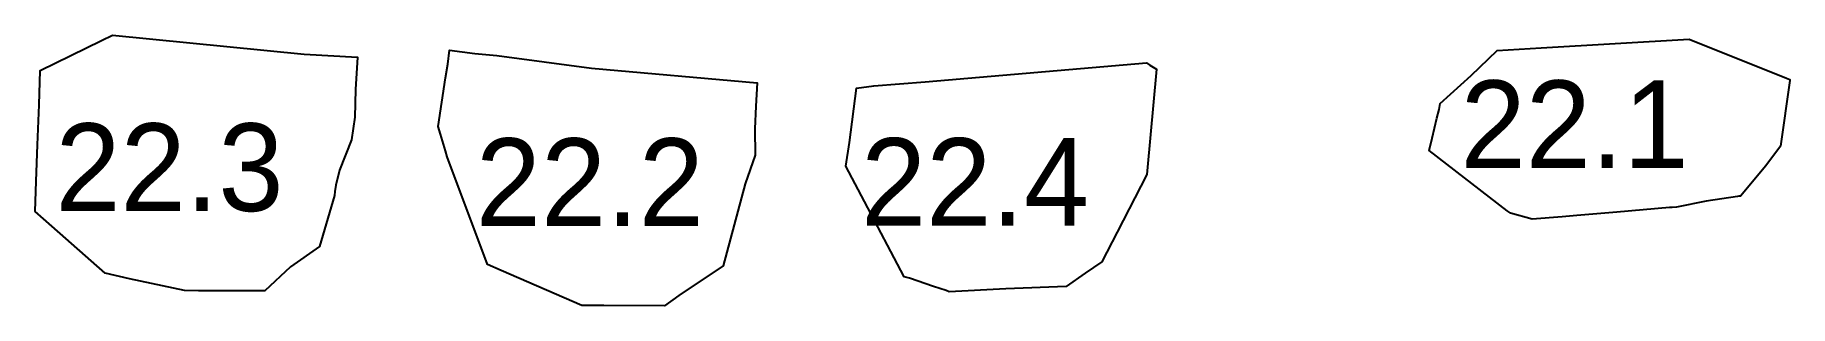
# Model space of a CAD drawing. Extents: x 67 to 167, y 20 to 35.
import ezdxf

# ---------------------------------------------------------------- set-up
doc = ezdxf.new("R2010")
doc.units = 0
doc.layers.get('0').update_dxf_attribs({"color": 255, "linetype": 'CONTINUOUS'})

msp = doc.modelspace()

# ---------------------------------------------------------------- linework, layer by layer
at = {"color": 1}
for points in [[(84.5576, 29.1519), (83.872, 27.4122), (83.6674, 26.5558), (83.6045, 26.1987), (83.5829, 25.9741), (82.7349, 23.0676), (81.0743, 21.8974), (79.6044, 20.5234), (75.8214, 20.538), (75.0318, 20.5419), (71.8865, 21.2085), (70.5103, 21.5462), (67.4562, 24.2183), (66.5104, 25.0644), (66.572, 26.784), (66.651, 28.8593), (66.7334, 31.1512), (66.8035, 33.0992), (70.2992, 34.8091), (70.924, 35.1226), (81.8511, 34.0416), (84.8916, 33.8573), (84.779, 32.0185), (84.7483, 30.4355)], [(91.5991, 34.0798), (92.8509, 33.9522), (98.2448, 33.2429), (107.692, 32.3981), (107.615, 31.0596), (107.557, 29.778), (107.578, 28.2692), (107.019, 26.6322), (105.76, 21.9605), (103.23, 20.2586), (102.417, 19.6721), (98.9435, 19.6949), (97.6898, 19.7011), (93.0861, 21.6915), (92.3064, 22.0363), (90.0178, 28.1774), (89.9092, 28.5131), (89.6381, 29.4737), (89.4911, 29.9114), (89.9271, 32.6822), (90.0479, 33.4585), (90.1425, 34.2694)], [(159.879, 25.2942), (159.738, 25.2822), (156.734, 25.0272), (154.444, 24.8328), (153.601, 24.7613), (151.893, 24.6163), (150.661, 24.9661), (150.635, 24.9735), (150.474, 25.0968), (146.026, 28.5438), (146.2, 29.2428), (146.469, 30.3857), (146.584, 30.8856), (146.658, 31.2203), (148.424, 32.8135), (149.896, 34.2466), (152.412, 34.3976), (160.854, 34.8875), (166.4, 32.6622), (166.598, 32.5828), (166.591, 32.5328), (166.07, 28.791), (165.225, 27.6728), (163.789, 25.942), (163.676, 25.9301), (163.605, 25.9211), (161.816, 25.6389), (160.121, 25.3147)], [(118.475, 20.5492), (117.757, 20.7837), (116.385, 21.2492), (116.08, 21.325), (113.815, 25.637), (112.755, 27.6539), (112.959, 29.0013), (113.362, 32.0904), (114.34, 32.2216), (117.278, 32.4465), (129.907, 33.5357), (130.082, 33.4036), (130.472, 33.1718), (129.938, 27.3867), (129.918, 27.1703), (128.237, 23.8745), (127.359, 22.1906), (126.393, 21.5387), (125.319, 20.789), (121.88, 20.6477), (118.639, 20.4777)]]:
    msp.add_lwpolyline(points, close=True, dxfattribs=at)

# ---------------------------------------------------------------- texts
for s, p in [('22.1', (147.813, 27.5342)), ('22.3', (67.6677, 25.0854)), ('22.2', (91.6455, 24.2331)), ('22.4', (113.618, 24.2432))]:
    msp.add_text(s, height=5).set_placement(p)

doc.saveas('drawing.dxf')
